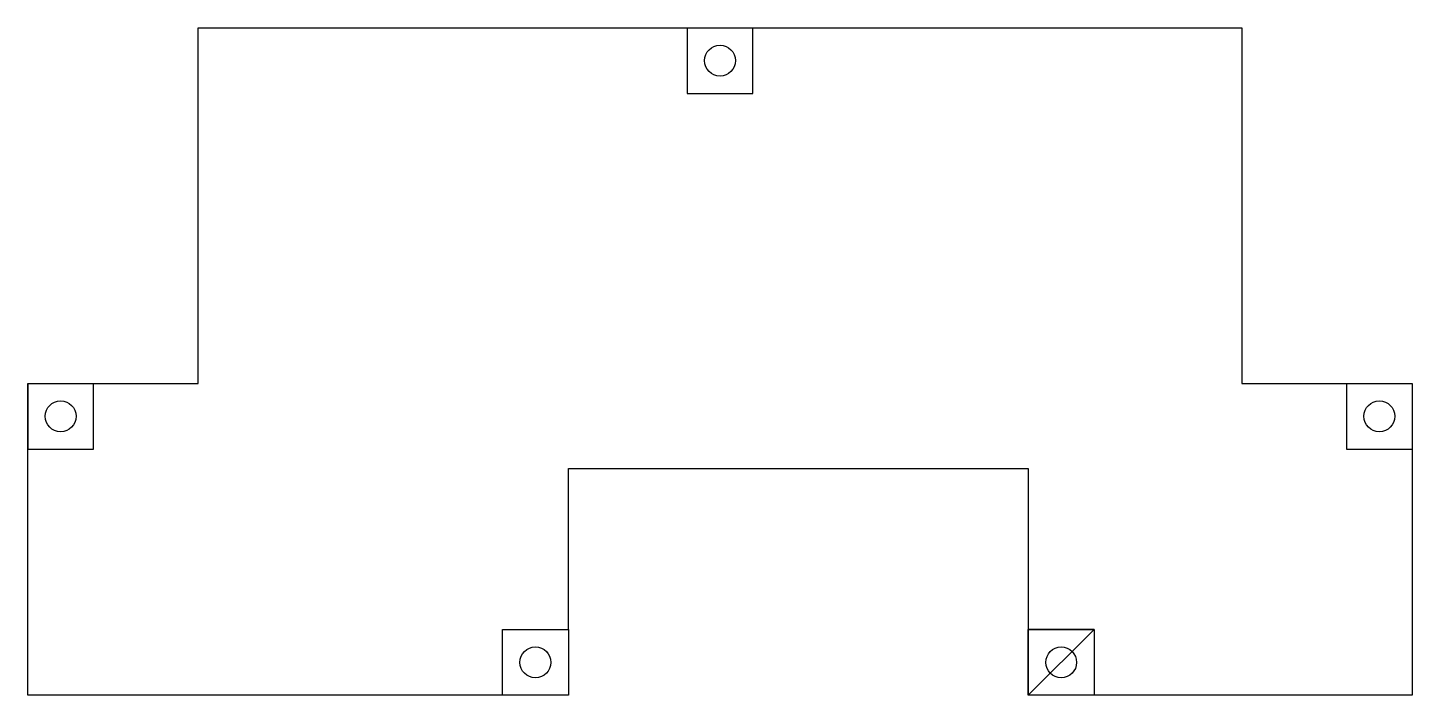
# Model space of a CAD drawing. Header units: millimetres. Extents: x -160 to 8, y -30 to 51.
import ezdxf

# ---------------------------------------------------------------- set-up
doc = ezdxf.new("R2010")
doc.units = ezdxf.units.MM

msp = doc.modelspace()

# ---------------------------------------------------------------- linework, layer by layer
for points in [[(-160, 8), (-139.3, 8), (-139.3, 51.15), (-12.7, 51.15), (-12.7, 8), (8, 8), (8, -29.85), (-38.6, -29.85), (-38.6, -21.85), (-30.6, -21.85), (-30.6, -29.85)], [(-80, 51.15), (-80, 43.15), (-72, 43.15), (-72, 51.15)], [(-160, 8), (-160, 0), (-152, 0), (-152, 8)], [(-102.4, -29.85), (-102.4, -21.85), (-94.4, -21.85), (-94.4, -29.85), (-160, -29.85), (-160, 8)], [(0, 8), (0, 0), (8, 0)], [(-94.4, -21.85), (-94.4, -2.35), (-38.6, -2.35), (-38.6, -21.85)], [(8, -29.85), (-38.6, -29.85), (-30.6, -21.85), (-38.6, -21.85), (-38.6, -29.85)]]:
    msp.add_lwpolyline(points)
for centre, radius in [((-76, 47.15), 1.88), ((-156, 4), 1.88), ((4, 4), 1.88), ((-98.4, -25.85), 1.88), ((-34.6, -25.85), 1.87)]:
    msp.add_circle(centre, radius)

doc.saveas('drawing.dxf')
